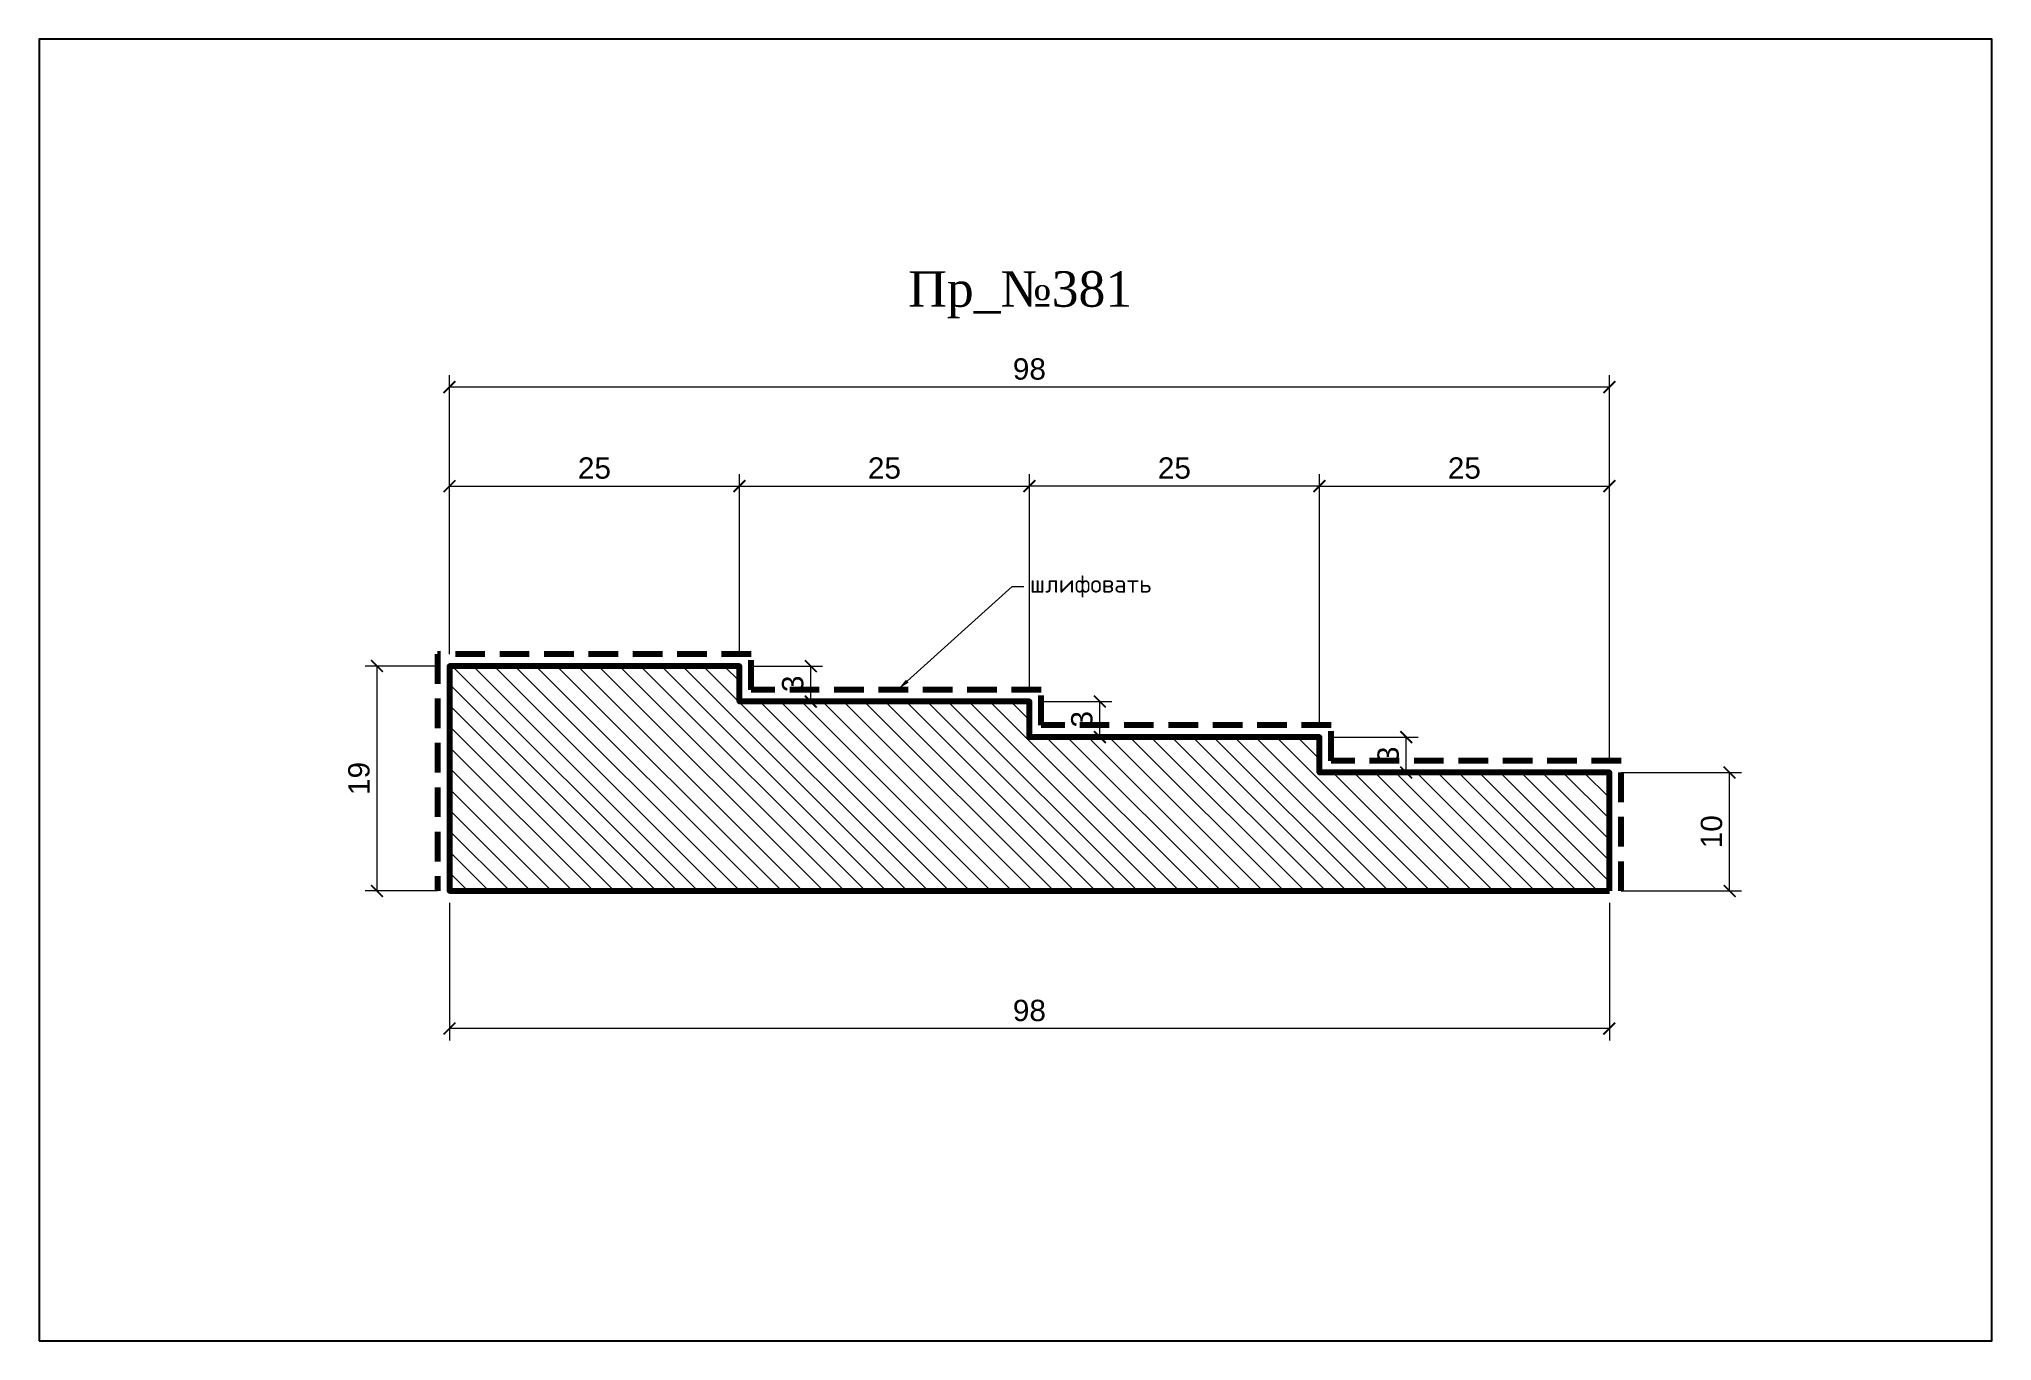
# Model space of a CAD drawing. Header units: millimetres. Extents: x 507 to 672, y -7041 to -6931.
import ezdxf
from ezdxf import colors
from ezdxf.entities.mleader import LeaderData, LeaderLine
from ezdxf.math import Vec2, Vec3

# ---------------------------------------------------------------- set-up
doc = ezdxf.new("R2010")
doc.units = ezdxf.units.MM
doc.linetypes.add('HIDDEN', pattern=[0.375, 0.25, -0.125])
doc.layers.add('Outside panel', color=7, linetype='Continuous', lineweight=18, true_color=0x7f5e57)
doc.layers.add('линия 50', color=1, linetype='Continuous', lineweight=100)
doc.layers.add('служебный слой РАЗМЕРЫ', color=7, linetype='Continuous', lineweight=9)
doc.layers.add('размеры в модели', color=7, linetype='Continuous')
doc.styles.add('ELECT', font='times.ttf')
doc.styles.get("Standard").update_dxf_attribs({"font": 'arial.ttf'})
doc.styles.add('ЕСКД профили текст', font='isocpeur.ttf')
doc.dimstyles.new('M_1', dxfattribs={"dimtxt": 1.8, "dimasz": 1, "dimexe": 1, "dimexo": 1, "dimgap": 0.6, "dimtad": 1, "dimdec": 0, "dimdsep": 46, "dimtxsty": 'Standard', "dimblk": 'ARCHTICK', "dimcen": -5, "dimclrd": 7, "dimclre": 7, "dimclrt": 7, "dimadec": 0, "dimazin": 0, "dimtfac": 1, "dimtdec": 0, "dimtmove": 0, "dimatfit": 3, "dimfxl": 1, "dimtolj": 1, "dimtzin": 0, "dimlwd": 5, "dimlwe": 5, "dimarcsym": 0})

# ---------------------------------------------------------------- blocks, each defined once
blk = doc.blocks.new('_ArchTick')
at = {"color": 0, "linetype": 'ByBlock', "const_width": 0.15}
blk.add_lwpolyline([(-0.5, -0.5), (0.5, 0.5)], dxfattribs=at)
blk = doc.blocks.new('*D12')
at = {"layer": 'Defpoints', "color": 0, "ltscale": 1000, "transparency": 16777216}
for p in [(542.01, -7002.6), (640.01, -7002.6), (542.01, -7014.23)]:
    blk.add_point(p, dxfattribs=at)
at = {"layer": 'размеры в модели', "color": 7, "lineweight": 5, "ltscale": 1000, "transparency": 16777216}
for p, q in [((542.01, -7003.6), (542.01, -7015.23)), ((640.01, -7003.6), (640.01, -7015.23)), ((640.01, -7014.23), (542.01, -7014.23))]:
    blk.add_line(p, q, dxfattribs=at)
at = {"layer": 'размеры в модели', "color": 7, "lineweight": 5, "ltscale": 1000, "transparency": 16777216, "rotation": 180}
blk.add_blockref('_ArchTick', (542.01, -7014.23), dxfattribs=at)
at = {"layer": 'размеры в модели', "color": 7, "lineweight": 5, "ltscale": 1000, "transparency": 16777216}
blk.add_blockref('_ArchTick', (640.01, -7014.23), dxfattribs=at)
at = {"layer": 'размеры в модели', "color": 7, "ltscale": 1000, "transparency": 16777216, "insert": (591.01, -7012.71), "char_height": 1.8, "attachment_point": 5}
blk.add_mtext('\\A1;98', dxfattribs=at)
blk = doc.blocks.new('*D11')
at = {"layer": 'Defpoints', "color": 0, "ltscale": 1000, "transparency": 16777216}
for p in [(535.89, -6983.6), (542.01, -6983.6), (542.01, -7002.6)]:
    blk.add_point(p, dxfattribs=at)
at = {"layer": 'размеры в модели', "color": 7, "lineweight": 5, "ltscale": 1000, "transparency": 16777216}
for p, q in [((541.01, -6983.6), (534.89, -6983.6)), ((535.89, -7002.6), (535.89, -6983.6)), ((541.01, -7002.6), (534.89, -7002.6))]:
    blk.add_line(p, q, dxfattribs=at)
for p, rotation in [((535.89, -6983.6), 90), ((535.89, -7002.6), 270)]:
    blk.add_blockref('_ArchTick', p, dxfattribs=dict(at, rotation=rotation))
at = {"layer": 'размеры в модели', "color": 7, "ltscale": 1000, "transparency": 16777216, "insert": (534.37, -6993.1), "char_height": 1.8, "attachment_point": 5, "rotation": 90}
blk.add_mtext('\\A1;19', dxfattribs=at)
blk = doc.blocks.new('*D10')
at = {"layer": 'Defpoints', "color": 0, "ltscale": 1000, "transparency": 16777216}
for p in [(566.51, -6983.6), (572.54, -6983.6), (566.51, -6986.6)]:
    blk.add_point(p, dxfattribs=at)
at = {"layer": 'размеры в модели', "color": 7, "lineweight": 5, "ltscale": 1000, "transparency": 16777216}
for p, q in [((567.51, -6983.6), (573.54, -6983.6)), ((572.54, -6986.6), (572.54, -6983.6)), ((567.51, -6986.6), (573.54, -6986.6))]:
    blk.add_line(p, q, dxfattribs=at)
for p, rotation in [((572.54, -6983.6), 90), ((572.54, -6986.6), 270)]:
    blk.add_blockref('_ArchTick', p, dxfattribs=dict(at, rotation=rotation))
at = {"layer": 'размеры в модели', "color": 7, "ltscale": 1000, "transparency": 16777216, "insert": (571.02, -6985.1), "char_height": 1.8, "attachment_point": 5, "rotation": 90}
blk.add_mtext('\\A1;3', dxfattribs=at)
blk = doc.blocks.new('*D9')
at = {"layer": 'Defpoints', "color": 0, "ltscale": 1000, "transparency": 16777216}
for p in [(591.01, -6986.6), (596.97, -6986.6), (591.01, -6989.6)]:
    blk.add_point(p, dxfattribs=at)
at = {"layer": 'размеры в модели', "color": 7, "lineweight": 5, "ltscale": 1000, "transparency": 16777216}
for p, q in [((592.01, -6986.6), (597.97, -6986.6)), ((596.97, -6989.6), (596.97, -6986.6)), ((592.01, -6989.6), (597.97, -6989.6))]:
    blk.add_line(p, q, dxfattribs=at)
for p, rotation in [((596.97, -6986.6), 90), ((596.97, -6989.6), 270)]:
    blk.add_blockref('_ArchTick', p, dxfattribs=dict(at, rotation=rotation))
at = {"layer": 'размеры в модели', "color": 7, "ltscale": 1000, "transparency": 16777216, "insert": (595.45, -6988.1), "char_height": 1.8, "attachment_point": 5, "rotation": 90}
blk.add_mtext('\\A1;3', dxfattribs=at)
blk = doc.blocks.new('*D8')
at = {"layer": 'Defpoints', "color": 0, "ltscale": 1000, "transparency": 16777216}
for p in [(615.51, -6989.6), (622.85, -6989.6), (615.51, -6992.6)]:
    blk.add_point(p, dxfattribs=at)
at = {"layer": 'размеры в модели', "color": 7, "lineweight": 5, "ltscale": 1000, "transparency": 16777216}
for p, q in [((616.51, -6989.6), (623.85, -6989.6)), ((622.85, -6992.6), (622.85, -6989.6)), ((616.51, -6992.6), (623.85, -6992.6))]:
    blk.add_line(p, q, dxfattribs=at)
for p, rotation in [((622.85, -6989.6), 90), ((622.85, -6992.6), 270)]:
    blk.add_blockref('_ArchTick', p, dxfattribs=dict(at, rotation=rotation))
at = {"layer": 'размеры в модели', "color": 7, "ltscale": 1000, "transparency": 16777216, "insert": (621.33, -6991.1), "char_height": 1.8, "attachment_point": 5, "rotation": 90}
blk.add_mtext('\\A1;3', dxfattribs=at)
blk = doc.blocks.new('*D7')
at = {"layer": 'Defpoints', "color": 0, "ltscale": 1000, "transparency": 16777216}
for p in [(640.01, -6992.6), (650.17, -6992.6), (640.01, -7002.6)]:
    blk.add_point(p, dxfattribs=at)
at = {"layer": 'размеры в модели', "color": 7, "lineweight": 5, "ltscale": 1000, "transparency": 16777216}
for p, q in [((641.01, -6992.6), (651.17, -6992.6)), ((650.17, -7002.6), (650.17, -6992.6)), ((641.01, -7002.6), (651.17, -7002.6))]:
    blk.add_line(p, q, dxfattribs=at)
for p, rotation in [((650.17, -6992.6), 90), ((650.17, -7002.6), 270)]:
    blk.add_blockref('_ArchTick', p, dxfattribs=dict(at, rotation=rotation))
at = {"layer": 'размеры в модели', "color": 7, "ltscale": 1000, "transparency": 16777216, "insert": (648.65, -6997.6), "char_height": 1.8, "attachment_point": 5, "rotation": 90}
blk.add_mtext('\\A1;10', dxfattribs=at)
blk = doc.blocks.new('*D6')
at = {"layer": 'Defpoints', "color": 0, "ltscale": 1000, "transparency": 16777216}
for p in [(566.51, -6968.4), (542.01, -6983.6), (566.51, -6983.6)]:
    blk.add_point(p, dxfattribs=at)
at = {"layer": 'размеры в модели', "color": 7, "lineweight": 5, "ltscale": 1000, "transparency": 16777216}
for p, q in [((542.01, -6982.6), (542.01, -6967.4)), ((566.51, -6982.6), (566.51, -6967.4)), ((542.01, -6968.4), (566.51, -6968.4))]:
    blk.add_line(p, q, dxfattribs=at)
at = {"layer": 'размеры в модели', "color": 7, "lineweight": 5, "ltscale": 1000, "transparency": 16777216, "rotation": 180}
blk.add_blockref('_ArchTick', (542.01, -6968.4), dxfattribs=at)
at = {"layer": 'размеры в модели', "color": 7, "lineweight": 5, "ltscale": 1000, "transparency": 16777216}
blk.add_blockref('_ArchTick', (566.51, -6968.4), dxfattribs=at)
at = {"layer": 'размеры в модели', "color": 7, "ltscale": 1000, "transparency": 16777216, "insert": (554.26, -6966.88), "char_height": 1.8, "attachment_point": 5}
blk.add_mtext('\\A1;25', dxfattribs=at)
blk = doc.blocks.new('*D5')
at = {"layer": 'Defpoints', "color": 0, "ltscale": 1000, "transparency": 16777216}
for p in [(591.01, -6968.4), (566.51, -6983.6), (591.01, -6986.6)]:
    blk.add_point(p, dxfattribs=at)
at = {"layer": 'размеры в модели', "color": 7, "lineweight": 5, "ltscale": 1000, "transparency": 16777216}
for p, q in [((566.51, -6982.6), (566.51, -6967.4)), ((591.01, -6985.6), (591.01, -6967.4)), ((566.51, -6968.4), (591.01, -6968.4))]:
    blk.add_line(p, q, dxfattribs=at)
at = {"layer": 'размеры в модели', "color": 7, "lineweight": 5, "ltscale": 1000, "transparency": 16777216, "rotation": 180}
blk.add_blockref('_ArchTick', (566.51, -6968.4), dxfattribs=at)
at = {"layer": 'размеры в модели', "color": 7, "lineweight": 5, "ltscale": 1000, "transparency": 16777216}
blk.add_blockref('_ArchTick', (591.01, -6968.4), dxfattribs=at)
at = {"layer": 'размеры в модели', "color": 7, "ltscale": 1000, "transparency": 16777216, "insert": (578.76, -6966.88), "char_height": 1.8, "attachment_point": 5}
blk.add_mtext('\\A1;25', dxfattribs=at)
blk = doc.blocks.new('*D4')
at = {"layer": 'Defpoints', "color": 0, "ltscale": 1000, "transparency": 16777216}
for p in [(591.01, -6968.4), (591.01, -6986.6), (615.51, -6989.6)]:
    blk.add_point(p, dxfattribs=at)
at = {"layer": 'размеры в модели', "color": 7, "lineweight": 5, "ltscale": 1000, "transparency": 16777216}
for p, q in [((591.01, -6985.6), (591.01, -6967.4)), ((615.51, -6988.6), (615.51, -6967.4)), ((615.51, -6968.4), (591.01, -6968.4))]:
    blk.add_line(p, q, dxfattribs=at)
at = {"layer": 'размеры в модели', "color": 7, "lineweight": 5, "ltscale": 1000, "transparency": 16777216, "rotation": 180}
blk.add_blockref('_ArchTick', (591.01, -6968.4), dxfattribs=at)
at = {"layer": 'размеры в модели', "color": 7, "lineweight": 5, "ltscale": 1000, "transparency": 16777216}
blk.add_blockref('_ArchTick', (615.51, -6968.4), dxfattribs=at)
at = {"layer": 'размеры в модели', "color": 7, "ltscale": 1000, "transparency": 16777216, "insert": (603.26, -6966.88), "char_height": 1.8, "attachment_point": 5}
blk.add_mtext('\\A1;25', dxfattribs=at)
blk = doc.blocks.new('*D3')
at = {"layer": 'Defpoints', "color": 0, "ltscale": 1000, "transparency": 16777216}
for p in [(640.01, -6968.4), (615.51, -6989.6), (640.01, -6992.6)]:
    blk.add_point(p, dxfattribs=at)
at = {"layer": 'размеры в модели', "color": 7, "lineweight": 5, "ltscale": 1000, "transparency": 16777216}
for p, q in [((615.51, -6988.6), (615.51, -6967.4)), ((640.01, -6991.6), (640.01, -6967.4)), ((615.51, -6968.4), (640.01, -6968.4))]:
    blk.add_line(p, q, dxfattribs=at)
at = {"layer": 'размеры в модели', "color": 7, "lineweight": 5, "ltscale": 1000, "transparency": 16777216, "rotation": 180}
blk.add_blockref('_ArchTick', (615.51, -6968.4), dxfattribs=at)
at = {"layer": 'размеры в модели', "color": 7, "lineweight": 5, "ltscale": 1000, "transparency": 16777216}
blk.add_blockref('_ArchTick', (640.01, -6968.4), dxfattribs=at)
at = {"layer": 'размеры в модели', "color": 7, "ltscale": 1000, "transparency": 16777216, "insert": (627.76, -6966.88), "char_height": 1.8, "attachment_point": 5}
blk.add_mtext('\\A1;25', dxfattribs=at)
blk = doc.blocks.new('*D2')
at = {"layer": 'Defpoints', "color": 0, "ltscale": 1000, "transparency": 16777216}
for p in [(542.01, -6960.03), (542.01, -6983.6), (640.01, -6992.6)]:
    blk.add_point(p, dxfattribs=at)
at = {"layer": 'размеры в модели', "color": 7, "lineweight": 5, "ltscale": 1000, "transparency": 16777216}
for p, q in [((542.01, -6982.6), (542.01, -6959.03)), ((640.01, -6991.6), (640.01, -6959.03)), ((640.01, -6960.03), (542.01, -6960.03))]:
    blk.add_line(p, q, dxfattribs=at)
at = {"layer": 'размеры в модели', "color": 7, "lineweight": 5, "ltscale": 1000, "transparency": 16777216, "rotation": 180}
blk.add_blockref('_ArchTick', (542.01, -6960.03), dxfattribs=at)
at = {"layer": 'размеры в модели', "color": 7, "lineweight": 5, "ltscale": 1000, "transparency": 16777216}
blk.add_blockref('_ArchTick', (640.01, -6960.03), dxfattribs=at)
at = {"layer": 'размеры в модели', "color": 7, "ltscale": 1000, "transparency": 16777216, "insert": (591.01, -6958.51), "char_height": 1.8, "attachment_point": 5}
blk.add_mtext('\\A1;98', dxfattribs=at)

msp = doc.modelspace()

# ---------------------------------------------------------------- hatches: boundary and pattern name
at = {"layer": 'Outside panel', "ltscale": 1000}
h = msp.add_hatch(dxfattribs=at)
h.set_pattern_fill('ANSI31', color=256, scale=10, angle=90)
h.set_pattern_definition([(135, (-310879.3928, 88915.422), (-0.8838834765, -0.8838834765), [])])
h.paths.add_polyline_path([(591.01, -6986.6), (591.01, -6989.6), (615.51, -6989.6), (615.51, -6992.6), (640.01, -6992.6), (640.01, -7002.6), (542.01, -7002.6), (542.01, -6983.6), (566.51, -6983.6), (566.51, -6986.6)])

# ---------------------------------------------------------------- linework, layer by layer
at = {"color": 6, "ltscale": 1000}
msp.add_lwpolyline([(507.34, -7040.62), (672.34, -7040.62), (672.34, -6930.62), (507.34, -6930.62)], close=True, dxfattribs=at)
at = {"layer": 'линия 50', "color": 1, "linetype": 'HIDDEN', "ltscale": 10, "true_color": 0xff0909}
msp.add_lwpolyline([(641.01, -7002.6), (641.01, -6991.6), (616.51, -6991.6), (616.51, -6988.6), (592.01, -6988.6), (592.01, -6985.6), (567.51, -6985.6), (567.51, -6982.6), (541.01, -6982.6), (541.01, -7002.6)], dxfattribs=at)
at = {"layer": 'линия 50', "color": 7}
msp.add_lwpolyline([(640.01, -7002.6), (640.01, -7002.6), (640.01, -7002.6), (640.01, -6992.6), (615.51, -6992.6), (615.51, -6992.6), (615.51, -6992.6), (615.51, -6989.6), (591.01, -6989.6), (591.01, -6989.6), (591.01, -6989.6), (591.01, -6986.6), (566.51, -6986.6), (566.51, -6986.6), (566.51, -6986.6), (566.51, -6983.6), (542.01, -6983.6), (542.01, -7002.6), (542.01, -7002.6), (542.01, -7002.6)], close=True, dxfattribs=at)

# ---------------------------------------------------------------- texts
at = {"color": 7, "ltscale": 1000, "style": 'ELECT'}
msp.add_text('Пр_№381', height=3, dxfattribs=at).set_placement((580.77, -6953.24))

# ---------------------------------------------------------------- dimensions: what is measured, and where the dimension line sits
at = {"layer": 'размеры в модели', "color": 5, "ltscale": 1000}
for base, p1, p2, angle, picture, middle in [((542.01, -6960.03), (640.01, -6992.6), (542.01, -6983.6), 180, '*D2', (591.01, -6958.51)), ((566.51246633, -6968.39897554), (542.01246633, -6983.60091587), (566.51246633, -6983.60091587), 180, '*D6', (554.26246633, -6966.87994417)), ((591.01246633, -6968.39897554), (566.51246633, -6983.60091587), (591.01246633, -6986.60091587), 180, '*D5', (578.76246633, -6966.87994417)), ((591.01246633, -6968.39897554), (615.51246633, -6989.60091587), (591.01246633, -6986.60091587), 180, '*D4', (603.26246633, -6966.87994417)), ((640.01246633, -6968.39897554), (615.51246633, -6989.60091587), (640.01246633, -6992.60091587), 180, '*D3', (627.76246633, -6966.87994417)), ((535.89, -6983.6), (542.01, -7002.6), (542.01, -6983.6), 270, '*D11', (534.37, -6993.1)), ((572.54, -6983.6), (566.51, -6986.6), (566.51, -6983.6), 270, '*D10', (571.02, -6985.1)), ((596.97, -6986.6), (591.01, -6989.6), (591.01, -6986.6), 270, '*D9', (595.45, -6988.1)), ((622.85, -6989.6), (615.51, -6992.6), (615.51, -6989.6), 270, '*D8', (621.33, -6991.1)), ((650.17, -6992.6), (640.01, -7002.6), (640.01, -6992.6), 270, '*D7', (648.65, -6997.6)), ((542.01, -7014.23), (640.01, -7002.6), (542.01, -7002.6), 180, '*D12', (591.01, -7012.71))]:
    dim = msp.add_linear_dim(base=base, p1=p1, p2=p2, angle=angle, dimstyle='M_1', dxfattribs=at)
    dim.commit()
    dim.dimension.update_dxf_attribs({"geometry": picture, "text_midpoint": middle})

# ---------------------------------------------------------------- leaders
at = {"layer": 'служебный слой РАЗМЕРЫ'}
ml = msp.add_multileader_mtext('Standard', dxfattribs=at)
ml.set_content('\\A1;шлифовать', color=256, style='ЕСКД профили текст')
ml.set_leader_properties(color=256, linetype='ByLayer', lineweight=-1)
ml.build(insert=Vec2(0, 0))
ml.multileader.update_dxf_attribs({"dogleg_length": 1, "arrow_head_size": 1})
ctx = ml.context
ctx.base_point, ctx.char_height, ctx.arrow_head_size, ctx.landing_gap_size, ctx.plane_origin = Vec3(590.55, -6976.88), 1.5, 1, 0.5, Vec3(604.03, -6950.71)
notes = []
notes.append((ctx, [(1, (1, 1, 0), (589.55, -6976.88), (1, 0), 1, [(0, [(579.95, -6985.54)], 0, [])])]))
ctx.mtext.insert, ctx.mtext.flow_direction = Vec3(591.05, -6975.9), 5
for ctx, leaders in notes:
    for number, flags, end, landing, length, lines in leaders:
        leader = LeaderData()
        leader.index, (leader.has_last_leader_line, leader.has_dogleg_vector, leader.attachment_direction) = number, flags
        leader.last_leader_point, leader.dogleg_vector, leader.dogleg_length = Vec3(end), Vec3(landing), length
        for number, points, colour, breaks in lines:
            line = LeaderLine()
            line.index, line.vertices, line.color, line.breaks = number, Vec3.list(points), colors.encode_raw_color(colour), breaks
            leader.lines.append(line)
        ctx.leaders.append(leader)

doc.saveas('drawing.dxf')
